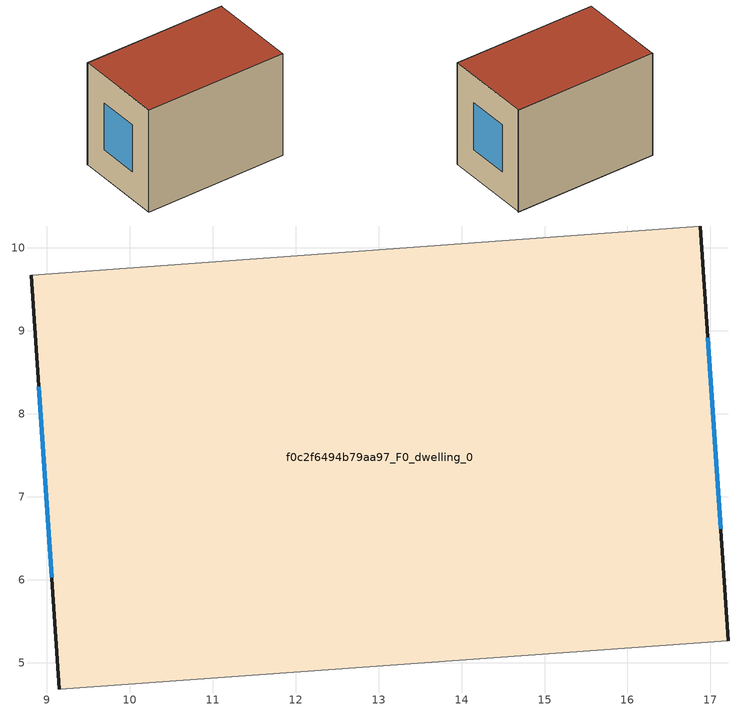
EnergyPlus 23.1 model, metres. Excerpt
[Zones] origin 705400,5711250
f0c2f6494b79aa97_F0_dwelling_0
 floor ground (EU_floor_Construction): 16.88,10.26 17.21,5.27 9.15,4.68 8.81,9.67 z0
 wall outside (EU_wall_Construction): 8.81,9.67 9.15,4.68 / 17.21,5.27 16.88,10.26 z0:6
 wall adiabatic (EU_wall_Construction): 9.15,4.68 17.21,5.27 / 16.88,10.26 8.81,9.67 z0:6
 window (EU_Window_Construction): 8.9,8.33 9.06,6.03 / 17.12,6.61 16.97,8.92 z1.62:4.38
 roof outside (EU_roof_Construction): 17.21,5.27 16.88,10.26 8.81,9.67 9.15,4.68 z6
shading: 9.15,4.68 17.21,5.27 / 16.88,10.27 8.79,9.67 z0:6
[Building]
EU S2 Campaign: North Axis=0; Terrain=City; Solar Distribution=FullExterior
[Site:Location]
London: Latitude=51.5; Longitude=-0.5; Time Zone=0; Elevation=25
[SizingPeriod:WeatherFileDays]
AnnualSizingPeriod: Begin Month=1; Begin Day of Month=1; End Month=12; End Day of Month=31; Day of Week for Start Day=Monday; Use Weather File Daylight Saving Period=No; Use Weather File Rain and Snow Indicators=No
[MATERIAL]
EU_InternalMass_Material: Roughness=MediumRough; Thickness=0.1; Conductivity=1; Density=1800; Specific Heat=900; Thermal Absorptance=0.9; Solar Absorptance=0.7; Visible Absorptance=0.7
[MATERIAL:NOMASS] Roughness=MediumRough; Thermal Absorptance=0.9; Solar Absorptance=0.7; Visible Absorptance=0.7
Name | Thermal Resistance
EU_wall_NoMass | 0.555556
EU_roof_NoMass | 0.510204
EU_floor_NoMass | 1.68919
[WINDOWMATERIAL:SIMPLEGLAZINGSYSTEM]
EU_Window_SimpleGlazing: UFactor=3.96; Solar Heat Gain Coefficient=0.85; Visible Transmittance=0.85
[CONSTRUCTION]
EU_wall_Construction: EU_wall_NoMass
EU_roof_Construction: EU_roof_NoMass
EU_floor_Construction: EU_floor_NoMass
EU_InternalMass_Construction: EU_InternalMass_Material
EU_Window_Construction: EU_Window_SimpleGlazing
[ZONE]
f0c2f6494b79aa97_F0_dwelling_0: Type=1; Multiplier=1; Ceiling Height=autocalculate; Volume=242.735; Floor Area=autocalculate; Part of Total Floor Area=Yes
[INTERNALMASS]
f0c2f6494b79aa97_F0_dwelling_0_EU_InternalMass: Construction=EU_InternalMass_Construction; Zone or ZoneList=f0c2f6494b79aa97_F0_dwelling_0; Surface Area=40.4561
[OTHEREQUIPMENT]
EU_Step8_InternalGain_f0c2f6494b79aa97_F0_dwelling_0_f000: Fuel Type=Electricity; Zone or ZoneList or Space or SpaceList=f0c2f6494b79aa97_F0_dwelling_0; Schedule=EU_Step8_GainSchedule_f0c2f6494b79aa97_F0_dwelling_0_f000; Design Level Calculation Method=Watts/Area; Power per Zone Floor Area=1; Fraction Latent=0; Fraction Radiant=0; Fraction Lost=0; Carbon Dioxide Generation Rate=0; EndUse Subcategory=EU_Step8_InternalGains
[ZONEVENTILATION:DESIGNFLOWRATE]
EU_ConstantAir_f0c2f6494b79aa97_F0_dwelling_0: Zone or ZoneList or Space or SpaceList=f0c2f6494b79aa97_F0_dwelling_0; Schedule=EU_AlwaysOn; Design Flow Rate Calculation Method=AirChanges/Hour; Air Changes per Hour=0.48; Ventilation Type=Natural; Fan Pressure Rise=0; Fan Total Efficiency=1; Constant Term Coefficient=1; Temperature Term Coefficient=0; Velocity Term Coefficient=0; Velocity Squared Term Coefficient=0; Minimum Indoor Temperature=-100; Maximum Indoor Temperature=100; Delta Temperature=-100; Minimum Outdoor Temperature=-100; Maximum Outdoor Temperature=100; Maximum Wind Speed=40
[HVACTEMPLATE:THERMOSTAT]
EU_HeatOnly_f0c2f6494b79aa97_F0_dwelling_0: Constant Heating Setpoint=20; Constant Cooling Setpoint=50
[HVACTEMPLATE:ZONE:IDEALLOADSAIRSYSTEM]
f0c2f6494b79aa97_F0_dwelling_0: Template Thermostat=EU_HeatOnly_f0c2f6494b79aa97_F0_dwelling_0; System Availability Schedule=EU_AlwaysOn; Maximum Heating Supply Air Temperature=50; Minimum Cooling Supply Air Temperature=13; Maximum Heating Supply Air Humidity Ratio=0.0156; Minimum Cooling Supply Air Humidity Ratio=0.0077; Heating Limit=NoLimit; Cooling Limit=NoLimit; Heating Availability Schedule=EU_AlwaysOn; Cooling Availability Schedule=EU_CoolingOff; Dehumidification Control Type=ConstantSensibleHeatRatio; Cooling Sensible Heat Ratio=0.7; Dehumidification Setpoint=60; Humidification Control Type=None; Humidification Setpoint=30; Outdoor Air Method=None; Outdoor Air Flow Rate per Person=0.00944; Outdoor Air Flow Rate per Zone Floor Area=0; Outdoor Air Flow Rate per Zone=0; Demand Controlled Ventilation Type=None; Outdoor Air Economizer Type=NoEconomizer; Heat Recovery Type=None; Sensible Heat Recovery Effectiveness=0.7; Latent Heat Recovery Effectiveness=0.65
[SIZING:ZONE]
f0c2f6494b79aa97_F0_dwelling_0: Zone Cooling Design Supply Air Temperature Input Method=SupplyAirTemperature; Zone Cooling Design Supply Air Temperature=13; Zone Heating Design Supply Air Temperature Input Method=SupplyAirTemperature; Zone Heating Design Supply Air Temperature=50; Zone Cooling Design Supply Air Humidity Ratio=0.008; Zone Heating Design Supply Air Humidity Ratio=0.008; Cooling Design Air Flow Method=DesignDay; Cooling Design Air Flow Rate=0; Cooling Minimum Air Flow per Zone Floor Area=0.000762; Cooling Minimum Air Flow=0; Cooling Minimum Air Flow Fraction=0.2; Heating Design Air Flow Method=DesignDay; Heating Design Air Flow Rate=0; Heating Maximum Air Flow per Zone Floor Area=0.002032; Heating Maximum Air Flow=0.141576; Heating Maximum Air Flow Fraction=0.3; Account for Dedicated Outdoor Air System=No; Dedicated Outdoor Air System Control Strategy=NeutralSupplyAir; Dedicated Outdoor Air Low Setpoint Temperature for Design=autosize; Dedicated Outdoor Air High Setpoint Temperature for Design=autosize; Zone Load Sizing Method=Sensible Load Only No Latent Load; Zone Latent Cooling Design Supply Air Humidity Ratio Input Method=HumidityRatioDifference; Zone Cooling Design Supply Air Humidity Ratio Difference=0.005; Zone Latent Heating Design Supply Air Humidity Ratio Input Method=HumidityRatioDifference; Zone Humidification Design Supply Air Humidity Ratio Difference=0.005
[SCHEDULE:CONSTANT]
Name | Hourly Value
EU_AlwaysOn | 1
EU_CoolingOff | 0
[SCHEDULE:FILE]
EU_Step8_GainSchedule_f0c2f6494b79aa97_F0_dwelling_0_f000: File=../../schedules/f0c2f6494b79aa97/f0c2f6494b79aa97_F0_dwelling_0_f000_gain.csv; Column Number=1; Rows to Skip at Top=0; Number of Hours of Data=8760; Column Separator=Comma; Interpolate to Timestep=No; Minutes per Item=60; Adjust Schedule for Daylight Savings=Yes
